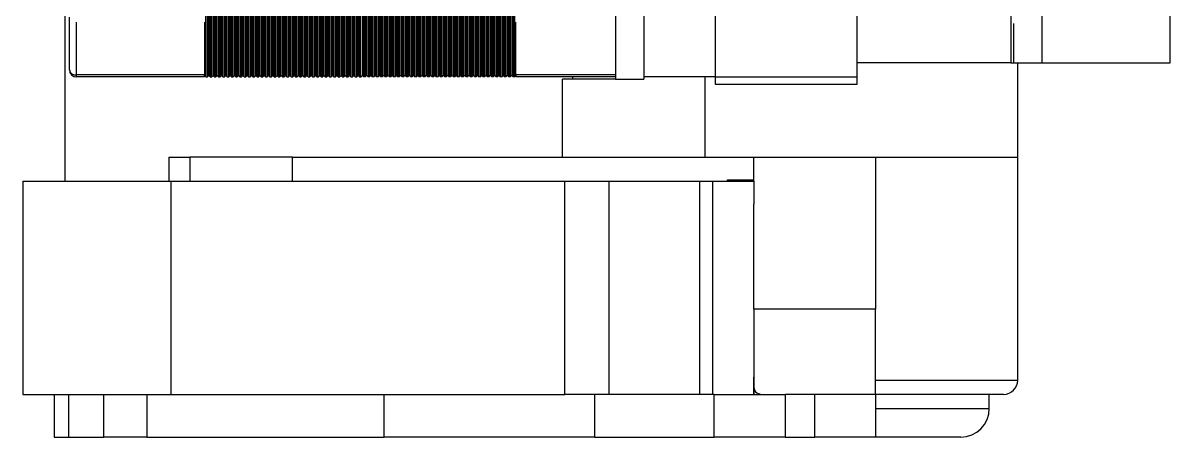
# Model space of a CAD drawing. Header units: millimetres. Extents: x -300 to 1184, y 5 to 1469.
# Drawn here: x 336.4 to 390.2, y 959.7 to 979.1 of the extents above; entities that cross this region are included whole.
import ezdxf

# ---------------------------------------------------------------- set-up
doc = ezdxf.new("R2010")
doc.units = ezdxf.units.MM

msp = doc.modelspace()

# ---------------------------------------------------------------- linework, layer by layer
at = {"color": 7, "linetype": 'Continuous', "lineweight": 25}
for p, q in [((338.398, 1005.379), (338.398, 971.714)), ((364.209, 1005.379), (364.209, 976.512)), ((365.542, 1005.379), (365.542, 976.512)), ((382.742, 1003.945), (382.742, 977.279)), ((375.542, 978.169), (375.542, 982.167)), ((368.875, 981.473), (368.875, 978.796)), ((345.009, 976.612), (345.009, 981.326)), ((345.075, 976.612), (345.075, 981.326)), ((345.142, 976.679), (345.142, 981.354)), ((345.209, 976.612), (345.209, 981.326)), ((345.275, 976.612), (345.275, 981.326)), ((345.342, 976.679), (345.342, 981.354)), ((345.409, 976.612), (345.409, 981.326)), ((345.475, 976.612), (345.475, 981.326)), ((345.542, 976.679), (345.542, 981.354)), ((345.609, 976.612), (345.609, 981.326)), ((345.675, 976.612), (345.675, 981.326)), ((345.742, 976.679), (345.742, 981.354)), ((345.809, 976.612), (345.809, 981.326)), ((345.875, 976.612), (345.875, 981.326)), ((345.942, 976.679), (345.942, 981.354)), ((346.009, 976.612), (346.009, 981.326)), ((346.075, 976.612), (346.075, 981.326)), ((346.142, 976.679), (346.142, 981.354)), ((346.209, 976.612), (346.209, 981.326)), ((346.275, 976.612), (346.275, 981.326)), ((346.342, 976.679), (346.342, 981.354)), ((346.409, 976.612), (346.409, 981.326)), ((346.475, 976.612), (346.475, 981.326)), ((346.542, 976.679), (346.542, 981.354)), ((346.609, 976.612), (346.609, 981.326)), ((346.675, 976.612), (346.675, 981.326)), ((346.742, 976.679), (346.742, 981.354)), ((346.809, 976.612), (346.809, 981.326)), ((346.875, 976.612), (346.875, 981.326)), ((346.942, 976.679), (346.942, 981.354)), ((347.009, 976.612), (347.009, 981.326)), ((347.075, 976.612), (347.075, 981.326)), ((347.142, 976.679), (347.142, 981.354)), ((347.209, 976.612), (347.209, 981.326)), ((347.275, 976.612), (347.275, 981.326)), ((347.342, 976.679), (347.342, 981.354)), ((347.409, 976.612), (347.409, 981.326)), ((347.475, 976.612), (347.475, 981.326)), ((347.542, 976.679), (347.542, 981.354)), ((347.609, 976.612), (347.609, 981.326)), ((347.675, 976.612), (347.675, 981.326)), ((347.742, 976.679), (347.742, 981.354)), ((347.809, 976.612), (347.809, 981.326)), ((347.875, 976.612), (347.875, 981.326)), ((347.942, 976.679), (347.942, 981.354)), ((348.009, 976.612), (348.009, 981.326)), ((348.075, 976.612), (348.075, 981.326)), ((348.142, 976.679), (348.142, 981.354)), ((348.209, 976.612), (348.209, 981.326)), ((348.275, 976.612), (348.275, 981.326)), ((348.342, 976.679), (348.342, 981.354)), ((348.409, 976.612), (348.409, 981.326)), ((348.475, 976.612), (348.475, 981.326)), ((348.542, 976.679), (348.542, 981.354)), ((348.609, 976.612), (348.609, 981.326)), ((348.675, 976.612), (348.675, 981.326)), ((348.742, 976.679), (348.742, 981.354)), ((348.809, 976.612), (348.809, 981.326)), ((348.875, 976.612), (348.875, 981.326)), ((348.942, 976.679), (348.942, 981.354)), ((349.009, 976.612), (349.009, 981.326)), ((349.075, 976.612), (349.075, 981.326)), ((349.142, 976.679), (349.142, 981.354)), ((349.209, 976.612), (349.209, 981.326)), ((349.275, 976.612), (349.275, 981.326)), ((349.342, 976.679), (349.342, 981.354)), ((349.409, 976.612), (349.409, 981.326)), ((349.475, 976.612), (349.475, 981.326)), ((349.542, 976.679), (349.542, 981.354)), ((349.609, 976.612), (349.609, 981.326)), ((349.675, 976.612), (349.675, 981.326)), ((349.742, 976.679), (349.742, 981.354)), ((349.809, 976.612), (349.809, 981.326)), ((349.875, 976.612), (349.875, 981.326)), ((349.942, 976.679), (349.942, 981.354)), ((350.009, 976.612), (350.009, 981.326)), ((350.075, 976.612), (350.075, 981.326)), ((350.142, 976.679), (350.142, 981.354)), ((350.209, 976.612), (350.209, 981.326)), ((350.275, 976.612), (350.275, 981.326)), ((350.342, 976.679), (350.342, 981.354)), ((350.409, 976.612), (350.409, 981.326)), ((350.475, 976.612), (350.475, 981.326)), ((350.542, 976.679), (350.542, 981.354)), ((350.609, 976.612), (350.609, 981.326)), ((350.675, 976.612), (350.675, 981.326)), ((350.742, 976.679), (350.742, 981.354)), ((350.809, 976.612), (350.809, 981.326)), ((350.875, 976.612), (350.875, 981.326)), ((350.942, 976.679), (350.942, 981.354)), ((351.009, 976.612), (351.009, 981.326)), ((351.075, 976.612), (351.075, 981.326)), ((351.142, 976.679), (351.142, 981.354)), ((351.209, 976.612), (351.209, 981.326)), ((351.275, 976.612), (351.275, 981.326)), ((351.342, 976.679), (351.342, 981.354)), ((351.409, 976.612), (351.409, 981.326)), ((351.475, 976.612), (351.475, 981.326)), ((351.542, 976.679), (351.542, 981.354)), ((351.609, 976.612), (351.609, 981.326)), ((351.675, 976.612), (351.675, 981.326)), ((351.742, 976.679), (351.742, 981.354)), ((351.809, 976.612), (351.809, 981.326)), ((351.875, 976.612), (351.875, 981.326)), ((351.942, 976.679), (351.942, 981.354)), ((352.009, 976.612), (352.009, 981.326)), ((352.075, 976.612), (352.075, 981.326)), ((352.142, 976.679), (352.142, 981.354)), ((352.209, 976.612), (352.209, 981.326)), ((352.275, 976.612), (352.275, 981.326)), ((352.342, 981.354), (352.342, 976.679)), ((352.409, 981.326), (352.409, 976.612)), ((352.475, 981.326), (352.475, 976.612)), ((352.542, 981.354), (352.542, 976.679)), ((352.609, 981.326), (352.609, 976.612)), ((352.675, 981.326), (352.675, 976.612)), ((352.742, 981.354), (352.742, 976.679)), ((352.809, 981.326), (352.809, 976.612)), ((352.875, 981.326), (352.875, 976.612)), ((352.942, 981.354), (352.942, 976.679)), ((353.009, 981.326), (353.009, 976.612)), ((353.075, 981.326), (353.075, 976.612)), ((353.142, 981.354), (353.142, 976.679)), ((353.209, 981.326), (353.209, 976.612)), ((353.275, 981.326), (353.275, 976.612)), ((353.342, 981.354), (353.342, 976.679)), ((353.409, 981.326), (353.409, 976.612)), ((353.475, 981.326), (353.475, 976.612)), ((353.542, 981.354), (353.542, 976.679)), ((353.609, 981.326), (353.609, 976.612)), ((353.675, 981.326), (353.675, 976.612)), ((353.742, 981.354), (353.742, 976.679)), ((353.809, 981.326), (353.809, 976.612)), ((353.875, 981.326), (353.875, 976.612)), ((353.942, 981.354), (353.942, 976.679)), ((354.009, 981.326), (354.009, 976.612)), ((354.075, 981.326), (354.075, 976.612)), ((354.142, 981.354), (354.142, 976.679)), ((354.209, 981.326), (354.209, 976.612)), ((354.275, 981.326), (354.275, 976.612)), ((354.342, 981.354), (354.342, 976.679)), ((354.409, 981.326), (354.409, 976.612)), ((354.475, 981.326), (354.475, 976.612)), ((354.542, 981.354), (354.542, 976.679)), ((354.609, 981.326), (354.609, 976.612)), ((354.675, 981.326), (354.675, 976.612)), ((354.742, 981.354), (354.742, 976.679)), ((354.809, 981.326), (354.809, 976.612)), ((354.875, 981.326), (354.875, 976.612)), ((354.942, 981.354), (354.942, 976.679)), ((355.009, 981.326), (355.009, 976.612)), ((355.075, 981.326), (355.075, 976.612)), ((355.142, 981.354), (355.142, 976.679)), ((355.209, 981.326), (355.209, 976.612)), ((355.275, 981.326), (355.275, 976.612)), ((355.342, 981.354), (355.342, 976.679)), ((355.409, 981.326), (355.409, 976.612)), ((355.475, 981.326), (355.475, 976.612)), ((355.542, 981.354), (355.542, 976.679)), ((355.609, 981.326), (355.609, 976.612)), ((355.675, 981.326), (355.675, 976.612)), ((355.742, 981.354), (355.742, 976.679)), ((355.809, 981.326), (355.809, 976.612)), ((355.875, 981.326), (355.875, 976.612)), ((355.942, 981.354), (355.942, 976.679)), ((356.009, 981.326), (356.009, 976.612)), ((356.075, 981.326), (356.075, 976.612)), ((356.142, 981.354), (356.142, 976.679)), ((356.209, 981.326), (356.209, 976.612)), ((356.275, 981.326), (356.275, 976.612)), ((356.342, 981.354), (356.342, 976.679)), ((356.409, 981.326), (356.409, 976.612)), ((356.475, 981.326), (356.475, 976.612)), ((356.542, 981.354), (356.542, 976.679)), ((356.609, 981.326), (356.609, 976.612)), ((356.675, 981.326), (356.675, 976.612)), ((356.742, 981.354), (356.742, 976.679)), ((356.809, 981.326), (356.809, 976.612)), ((356.875, 981.326), (356.875, 976.612)), ((356.942, 981.354), (356.942, 976.679)), ((357.009, 981.326), (357.009, 976.612)), ((357.075, 981.326), (357.075, 976.612)), ((357.142, 981.354), (357.142, 976.679)), ((357.209, 981.326), (357.209, 976.612)), ((357.275, 981.326), (357.275, 976.612)), ((357.342, 981.354), (357.342, 976.679)), ((357.409, 981.326), (357.409, 976.612)), ((357.475, 981.326), (357.475, 976.612)), ((357.542, 981.354), (357.542, 976.679)), ((357.609, 981.326), (357.609, 976.612)), ((357.675, 981.326), (357.675, 976.612)), ((357.742, 981.354), (357.742, 976.679)), ((357.809, 981.326), (357.809, 976.612)), ((357.875, 981.326), (357.875, 976.612)), ((357.942, 981.354), (357.942, 976.679)), ((358.009, 981.326), (358.009, 976.612)), ((358.075, 981.326), (358.075, 976.612)), ((358.142, 981.354), (358.142, 976.679)), ((358.209, 981.326), (358.209, 976.612)), ((358.275, 981.326), (358.275, 976.612)), ((358.342, 981.354), (358.342, 976.679)), ((358.409, 981.326), (358.409, 976.612)), ((358.475, 981.326), (358.475, 976.612)), ((358.542, 981.354), (358.542, 976.679)), ((358.609, 981.326), (358.609, 976.612)), ((358.675, 981.326), (358.675, 976.612)), ((358.742, 981.354), (358.742, 976.679)), ((358.809, 981.326), (358.809, 976.612)), ((358.875, 981.326), (358.875, 976.612)), ((358.942, 981.354), (358.942, 976.679)), ((359.009, 981.326), (359.009, 976.612)), ((359.075, 981.326), (359.075, 976.612)), ((359.142, 981.354), (359.142, 976.679)), ((359.209, 981.326), (359.209, 976.612)), ((359.275, 981.326), (359.275, 976.612)), ((359.342, 981.354), (359.342, 976.679)), ((359.409, 981.326), (359.409, 976.612)), ((359.475, 981.326), (359.475, 976.612)), ((390.204, 977.279), (390.204, 981.127)), ((384.204, 977.279), (384.204, 979.945)), ((338.609, 976.945), (338.609, 979.417)), ((338.942, 976.71), (338.942, 979.181)), ((344.942, 979.181), (344.942, 976.71)), ((359.542, 976.71), (359.542, 979.181)), ((368.875, 978.796), (368.875, 976.612)), ((382.875, 977.279), (382.875, 979.111)), ((375.542, 977.279), (375.542, 978.17)), ((375.542, 976.612), (375.542, 977.296)), ((382.742, 977.279), (375.542, 977.279)), ((382.742, 977.279), (382.875, 977.279)), ((382.875, 977.279), (384.204, 977.279)), ((383.063, 972.85), (383.063, 977.279)), ((384.204, 977.279), (390.204, 977.279)), ((344.942, 976.71), (338.942, 976.71)), ((338.942, 976.637), (338.942, 976.71)), ((338.942, 976.612), (338.942, 976.637)), ((344.942, 976.612), (338.942, 976.612)), ((344.942, 976.612), (344.942, 976.71)), ((344.942, 976.679), (345.009, 976.612)), ((345.009, 976.612), (345.075, 976.612)), ((345.075, 976.612), (345.142, 976.679)), ((345.142, 976.679), (345.209, 976.612)), ((345.209, 976.612), (345.275, 976.612)), ((345.275, 976.612), (345.342, 976.679)), ((345.342, 976.679), (345.409, 976.612)), ((345.409, 976.612), (345.475, 976.612)), ((345.475, 976.612), (345.542, 976.679)), ((345.542, 976.679), (345.609, 976.612)), ((345.609, 976.612), (345.675, 976.612)), ((345.675, 976.612), (345.742, 976.679)), ((345.742, 976.679), (345.809, 976.612)), ((345.809, 976.612), (345.875, 976.612)), ((345.875, 976.612), (345.942, 976.679)), ((345.942, 976.679), (346.009, 976.612)), ((346.009, 976.612), (346.075, 976.612)), ((346.075, 976.612), (346.142, 976.679)), ((346.142, 976.679), (346.209, 976.612)), ((346.209, 976.612), (346.275, 976.612)), ((346.275, 976.612), (346.342, 976.679)), ((346.342, 976.679), (346.409, 976.612)), ((346.409, 976.612), (346.475, 976.612)), ((346.475, 976.612), (346.542, 976.679)), ((346.542, 976.679), (346.609, 976.612)), ((346.609, 976.612), (346.675, 976.612)), ((346.675, 976.612), (346.742, 976.679)), ((346.742, 976.679), (346.809, 976.612)), ((346.809, 976.612), (346.875, 976.612)), ((346.875, 976.612), (346.942, 976.679)), ((346.942, 976.679), (347.009, 976.612)), ((347.009, 976.612), (347.075, 976.612)), ((347.075, 976.612), (347.142, 976.679)), ((347.142, 976.679), (347.209, 976.612)), ((347.209, 976.612), (347.275, 976.612)), ((347.275, 976.612), (347.342, 976.679)), ((347.342, 976.679), (347.409, 976.612)), ((347.409, 976.612), (347.475, 976.612)), ((347.475, 976.612), (347.542, 976.679)), ((347.542, 976.679), (347.609, 976.612)), ((347.609, 976.612), (347.675, 976.612)), ((347.675, 976.612), (347.742, 976.679)), ((347.742, 976.679), (347.809, 976.612)), ((347.809, 976.612), (347.875, 976.612)), ((347.875, 976.612), (347.942, 976.679)), ((347.942, 976.679), (348.009, 976.612)), ((348.009, 976.612), (348.075, 976.612)), ((348.075, 976.612), (348.142, 976.679)), ((348.142, 976.679), (348.209, 976.612)), ((348.209, 976.612), (348.275, 976.612)), ((348.275, 976.612), (348.342, 976.679)), ((348.342, 976.679), (348.409, 976.612)), ((348.409, 976.612), (348.475, 976.612)), ((348.475, 976.612), (348.542, 976.679)), ((348.542, 976.679), (348.609, 976.612)), ((348.609, 976.612), (348.675, 976.612)), ((348.675, 976.612), (348.742, 976.679)), ((348.742, 976.679), (348.809, 976.612)), ((348.809, 976.612), (348.875, 976.612)), ((348.875, 976.612), (348.942, 976.679)), ((348.942, 976.679), (349.009, 976.612)), ((349.009, 976.612), (349.075, 976.612)), ((349.075, 976.612), (349.142, 976.679)), ((349.142, 976.679), (349.209, 976.612)), ((349.209, 976.612), (349.275, 976.612)), ((349.275, 976.612), (349.342, 976.679)), ((349.342, 976.679), (349.409, 976.612)), ((349.409, 976.612), (349.475, 976.612)), ((349.475, 976.612), (349.542, 976.679)), ((349.542, 976.679), (349.609, 976.612)), ((349.609, 976.612), (349.675, 976.612)), ((349.675, 976.612), (349.742, 976.679)), ((349.742, 976.679), (349.809, 976.612)), ((349.809, 976.612), (349.875, 976.612)), ((349.875, 976.612), (349.942, 976.679)), ((349.942, 976.679), (350.009, 976.612)), ((350.009, 976.612), (350.075, 976.612)), ((350.075, 976.612), (350.142, 976.679)), ((350.142, 976.679), (350.209, 976.612)), ((350.209, 976.612), (350.275, 976.612)), ((350.275, 976.612), (350.342, 976.679)), ((350.342, 976.679), (350.409, 976.612)), ((350.409, 976.612), (350.475, 976.612)), ((350.475, 976.612), (350.542, 976.679)), ((350.542, 976.679), (350.609, 976.612)), ((350.609, 976.612), (350.675, 976.612)), ((350.675, 976.612), (350.742, 976.679)), ((350.742, 976.679), (350.809, 976.612)), ((350.809, 976.612), (350.875, 976.612)), ((350.875, 976.612), (350.942, 976.679)), ((350.942, 976.679), (351.009, 976.612)), ((351.009, 976.612), (351.075, 976.612)), ((351.075, 976.612), (351.142, 976.679)), ((351.142, 976.679), (351.209, 976.612)), ((351.209, 976.612), (351.275, 976.612)), ((351.275, 976.612), (351.342, 976.679)), ((351.342, 976.679), (351.409, 976.612)), ((351.409, 976.612), (351.475, 976.612)), ((351.475, 976.612), (351.542, 976.679)), ((351.542, 976.679), (351.609, 976.612)), ((351.609, 976.612), (351.675, 976.612)), ((351.675, 976.612), (351.742, 976.679)), ((351.742, 976.679), (351.809, 976.612)), ((351.809, 976.612), (351.875, 976.612)), ((351.875, 976.612), (351.942, 976.679)), ((351.942, 976.679), (352.009, 976.612)), ((352.009, 976.612), (352.075, 976.612)), ((352.075, 976.612), (352.142, 976.679)), ((352.142, 976.679), (352.209, 976.612)), ((352.209, 976.612), (352.275, 976.612)), ((352.275, 976.612), (352.342, 976.679)), ((352.409, 976.612), (352.342, 976.679)), ((352.475, 976.612), (352.409, 976.612)), ((352.542, 976.679), (352.475, 976.612)), ((352.609, 976.612), (352.542, 976.679)), ((352.675, 976.612), (352.609, 976.612)), ((352.742, 976.679), (352.675, 976.612)), ((352.809, 976.612), (352.742, 976.679)), ((352.875, 976.612), (352.809, 976.612)), ((352.942, 976.679), (352.875, 976.612)), ((353.009, 976.612), (352.942, 976.679)), ((353.075, 976.612), (353.009, 976.612)), ((353.142, 976.679), (353.075, 976.612)), ((353.209, 976.612), (353.142, 976.679)), ((353.275, 976.612), (353.209, 976.612)), ((353.342, 976.679), (353.275, 976.612)), ((353.409, 976.612), (353.342, 976.679)), ((353.475, 976.612), (353.409, 976.612)), ((353.542, 976.679), (353.475, 976.612)), ((353.609, 976.612), (353.542, 976.679)), ((353.675, 976.612), (353.609, 976.612)), ((353.742, 976.679), (353.675, 976.612)), ((353.809, 976.612), (353.742, 976.679)), ((353.875, 976.612), (353.809, 976.612)), ((353.942, 976.679), (353.875, 976.612)), ((354.009, 976.612), (353.942, 976.679)), ((354.075, 976.612), (354.009, 976.612)), ((354.142, 976.679), (354.075, 976.612)), ((354.209, 976.612), (354.142, 976.679)), ((354.275, 976.612), (354.209, 976.612)), ((354.342, 976.679), (354.275, 976.612)), ((354.409, 976.612), (354.342, 976.679)), ((354.475, 976.612), (354.409, 976.612)), ((354.542, 976.679), (354.475, 976.612)), ((354.609, 976.612), (354.542, 976.679)), ((354.675, 976.612), (354.609, 976.612)), ((354.742, 976.679), (354.675, 976.612)), ((354.809, 976.612), (354.742, 976.679)), ((354.875, 976.612), (354.809, 976.612)), ((354.942, 976.679), (354.875, 976.612)), ((355.009, 976.612), (354.942, 976.679)), ((355.075, 976.612), (355.009, 976.612)), ((355.142, 976.679), (355.075, 976.612)), ((355.209, 976.612), (355.142, 976.679)), ((355.275, 976.612), (355.209, 976.612)), ((355.342, 976.679), (355.275, 976.612)), ((355.409, 976.612), (355.342, 976.679)), ((355.475, 976.612), (355.409, 976.612)), ((355.542, 976.679), (355.475, 976.612)), ((355.609, 976.612), (355.542, 976.679)), ((355.675, 976.612), (355.609, 976.612)), ((355.742, 976.679), (355.675, 976.612)), ((355.809, 976.612), (355.742, 976.679)), ((355.875, 976.612), (355.809, 976.612)), ((355.942, 976.679), (355.875, 976.612)), ((356.009, 976.612), (355.942, 976.679)), ((356.075, 976.612), (356.009, 976.612)), ((356.142, 976.679), (356.075, 976.612)), ((356.209, 976.612), (356.142, 976.679)), ((356.275, 976.612), (356.209, 976.612)), ((356.342, 976.679), (356.275, 976.612)), ((356.409, 976.612), (356.342, 976.679)), ((356.475, 976.612), (356.409, 976.612)), ((356.542, 976.679), (356.475, 976.612)), ((356.609, 976.612), (356.542, 976.679)), ((356.675, 976.612), (356.609, 976.612)), ((356.742, 976.679), (356.675, 976.612)), ((356.809, 976.612), (356.742, 976.679)), ((356.875, 976.612), (356.809, 976.612)), ((356.942, 976.679), (356.875, 976.612)), ((357.009, 976.612), (356.942, 976.679)), ((357.075, 976.612), (357.009, 976.612)), ((357.142, 976.679), (357.075, 976.612)), ((357.209, 976.612), (357.142, 976.679)), ((357.275, 976.612), (357.209, 976.612)), ((357.342, 976.679), (357.275, 976.612)), ((357.409, 976.612), (357.342, 976.679)), ((357.475, 976.612), (357.409, 976.612)), ((357.542, 976.679), (357.475, 976.612)), ((357.609, 976.612), (357.542, 976.679)), ((357.675, 976.612), (357.609, 976.612)), ((357.742, 976.679), (357.675, 976.612)), ((357.809, 976.612), (357.742, 976.679)), ((357.875, 976.612), (357.809, 976.612)), ((357.942, 976.679), (357.875, 976.612)), ((358.009, 976.612), (357.942, 976.679)), ((358.075, 976.612), (358.009, 976.612)), ((358.142, 976.679), (358.075, 976.612)), ((358.209, 976.612), (358.142, 976.679)), ((358.275, 976.612), (358.209, 976.612)), ((358.342, 976.679), (358.275, 976.612)), ((358.409, 976.612), (358.342, 976.679)), ((358.475, 976.612), (358.409, 976.612)), ((358.542, 976.679), (358.475, 976.612)), ((358.609, 976.612), (358.542, 976.679)), ((358.675, 976.612), (358.609, 976.612)), ((358.742, 976.679), (358.675, 976.612)), ((358.809, 976.612), (358.742, 976.679)), ((358.875, 976.612), (358.809, 976.612)), ((358.942, 976.679), (358.875, 976.612)), ((359.009, 976.612), (358.942, 976.679)), ((359.075, 976.612), (359.009, 976.612)), ((359.142, 976.679), (359.075, 976.612)), ((359.209, 976.612), (359.142, 976.679)), ((359.275, 976.612), (359.209, 976.612)), ((359.342, 976.679), (359.275, 976.612)), ((359.409, 976.612), (359.342, 976.679)), ((359.475, 976.612), (359.409, 976.612)), ((359.542, 976.679), (359.475, 976.612)), ((364.209, 976.71), (359.542, 976.71)), ((359.542, 976.71), (359.542, 976.612)), ((364.209, 976.612), (359.542, 976.612)), ((368.875, 976.612), (365.542, 976.612)), ((368.397, 976.612), (368.397, 972.849)), ((368.875, 976.612), (375.542, 976.612)), ((368.875, 976.612), (368.875, 976.279)), ((375.542, 976.279), (375.542, 976.612)), ((361.731, 972.849), (361.731, 976.512)), ((362.209, 976.512), (361.731, 976.512)), ((364.209, 976.512), (362.209, 976.512)), ((364.209, 976.512), (365.542, 976.512)), ((368.875, 976.279), (375.542, 976.279)), ((343.264, 972.847), (343.264, 971.714)), ((344.258, 972.847), (344.258, 971.714)), ((349.067, 972.848), (370.696, 972.849)), ((349.067, 971.714), (349.067, 972.848)), ((370.696, 972.849), (376.397, 972.849)), ((370.697, 971.716), (370.696, 972.849)), ((376.397, 972.849), (376.397, 965.716)), ((383.064, 962.383), (383.063, 972.85)), ((336.431, 971.714), (336.432, 961.714)), ((343.385, 961.714), (343.384, 971.714)), ((361.831, 961.715), (361.83, 971.715)), ((363.903, 971.715), (363.903, 961.715)), ((368.163, 961.716), (368.163, 971.716)), ((368.773, 961.716), (368.773, 971.716)), ((368.773, 971.716), (370.697, 971.716)), ((369.464, 971.716), (369.464, 971.782)), ((369.464, 971.782), (370.696, 971.782)), ((370.697, 971.716), (370.697, 970.649)), ((370.697, 965.716), (370.697, 970.649)), ((370.697, 970.649), (370.697, 970.649)), ((370.697, 965.716), (370.697, 962.049)), ((376.398, 961.716), (376.397, 965.716)), ((370.697, 961.716), (370.697, 962.521)), ((370.697, 962.393), (370.697, 961.716)), ((337.897, 961.714), (337.897, 959.714)), ((338.576, 959.714), (338.576, 961.714)), ((340.224, 959.714), (340.224, 961.714)), ((342.244, 961.714), (342.244, 959.714)), ((353.364, 959.715), (353.364, 961.715)), ((363.23, 961.715), (363.231, 959.715)), ((368.83, 959.716), (368.83, 961.716)), ((372.163, 961.716), (372.163, 959.716)), ((372.934, 961.716), (372.163, 961.716)), ((373.547, 959.716), (373.547, 961.716)), ((376.398, 961.716), (376.398, 959.716)), ((381.731, 961.05), (381.731, 961.716)), ((338.576, 959.714), (340.224, 959.714)), ((342.244, 959.714), (353.364, 959.715)), ((372.163, 959.716), (373.547, 959.716))]:
    msp.add_line(p, q, dxfattribs=at)
at = {"color": 8, "linetype": 'Continuous', "lineweight": 25}
msp.add_line((362.209, 976.512), (362.209, 976.612), dxfattribs=at)
at = {"color": 7, "linetype": 'Continuous', "lineweight": 25, "flags": 128}
for points in [[(343.264, 972.847), (343.282, 972.847), (343.335, 972.847), (343.423, 972.847), (343.541, 972.847), (343.689, 972.847), (343.86, 972.847), (344.052, 972.847), (344.258, 972.847)], [(349.067, 972.848), (348.647, 972.848), (348.073, 972.848), (347.389, 972.848), (346.649, 972.848), (345.91, 972.848), (345.232, 972.848), (344.666, 972.848), (344.258, 972.847)], [(376.397, 972.849), (377.697, 972.85), (378.948, 972.85), (380.101, 972.85), (381.111, 972.85), (381.94, 972.85), (382.556, 972.85), (382.935, 972.85), (383.063, 972.85)], [(336.431, 971.714), (336.487, 971.714), (336.783, 971.714), (337.329, 971.714), (338.116, 971.714), (339.132, 971.714), (340.362, 971.714), (341.787, 971.714), (343.384, 971.714)], [(343.384, 971.714), (345.045, 971.714), (346.82, 971.714), (348.683, 971.714), (350.606, 971.715), (352.562, 971.715), (354.522, 971.715), (356.457, 971.715), (358.338, 971.715), (360.138, 971.715), (361.83, 971.715)], [(361.83, 971.715), (362.14, 971.715), (362.48, 971.715), (362.825, 971.715), (363.154, 971.715), (363.443, 971.715), (363.674, 971.715), (363.831, 971.715), (363.903, 971.715)], [(363.903, 971.715), (364.087, 971.715), (364.503, 971.715), (365.1, 971.716), (365.809, 971.716), (366.543, 971.716), (367.217, 971.716), (367.749, 971.716), (368.076, 971.716), (368.163, 971.716)], [(368.163, 971.716), (368.36, 971.716), (368.614, 971.716), (368.749, 971.716), (368.773, 971.716)], [(376.397, 965.716), (376.258, 965.716), (375.853, 965.716), (375.222, 965.716), (374.428, 965.716), (373.547, 965.716), (372.666, 965.716), (371.872, 965.716), (371.241, 965.716), (370.836, 965.716), (370.697, 965.716)], [(376.397, 962.383), (377.698, 962.383), (378.949, 962.383), (380.101, 962.383), (381.111, 962.383), (381.941, 962.383), (382.557, 962.383), (382.936, 962.383), (383.064, 962.383)], [(336.432, 961.714), (336.488, 961.714), (336.784, 961.714), (337.33, 961.714), (338.117, 961.714), (339.133, 961.714), (340.362, 961.714), (341.787, 961.714), (343.385, 961.714)], [(343.385, 961.714), (345.045, 961.714), (346.82, 961.714), (348.683, 961.714), (350.607, 961.715), (352.563, 961.715), (354.523, 961.715), (356.458, 961.715), (358.339, 961.715), (360.139, 961.715), (361.831, 961.715)], [(363.23, 961.715), (363.154, 961.715), (362.826, 961.715), (362.48, 961.715), (362.141, 961.715), (361.831, 961.715)], [(368.83, 961.716), (368.693, 961.716), (368.295, 961.716), (367.676, 961.716), (366.895, 961.716), (366.03, 961.716), (365.165, 961.715), (364.385, 961.715), (363.765, 961.715), (363.367, 961.715), (363.23, 961.715)], [(368.83, 961.716), (368.894, 961.716), (369.084, 961.716), (369.392, 961.716), (369.806, 961.716), (370.311, 961.716), (370.888, 961.716), (371.513, 961.716), (372.163, 961.716)], [(376.398, 961.716), (376.275, 961.716), (375.916, 961.716), (375.354, 961.716), (374.635, 961.716), (373.823, 961.716), (372.987, 961.716), (372.934, 961.716)], [(382.397, 961.717), (382.282, 961.717), (381.941, 961.717), (381.386, 961.716), (380.64, 961.716), (379.731, 961.716), (378.694, 961.716), (377.568, 961.716), (376.398, 961.716)], [(376.398, 961.05), (377.438, 961.05), (378.439, 961.05), (379.361, 961.05), (380.169, 961.05), (380.832, 961.05), (381.325, 961.05), (381.628, 961.05), (381.731, 961.05)], [(337.897, 959.714), (337.925, 959.714), (338.148, 959.714), (338.576, 959.714)], [(342.244, 959.714), (341.958, 959.714), (341.675, 959.714), (341.399, 959.714), (341.133, 959.714), (340.879, 959.714), (340.642, 959.714), (340.422, 959.714), (340.224, 959.714)], [(363.231, 959.715), (362.646, 959.715), (361.751, 959.715), (360.666, 959.715), (359.415, 959.715), (358.027, 959.715), (356.532, 959.715), (354.966, 959.715), (353.364, 959.715)], [(363.231, 959.715), (363.368, 959.715), (363.765, 959.715), (364.385, 959.715), (365.165, 959.715), (366.03, 959.716), (366.895, 959.716), (367.676, 959.716), (368.295, 959.716), (368.693, 959.716), (368.83, 959.716)], [(372.163, 959.716), (371.513, 959.716), (370.888, 959.716), (370.311, 959.716), (369.806, 959.716), (369.392, 959.716), (369.084, 959.716), (368.894, 959.716), (368.83, 959.716)], [(376.398, 959.716), (376.343, 959.716), (376.181, 959.716), (375.917, 959.716), (375.563, 959.716), (375.131, 959.716), (374.638, 959.716), (374.103, 959.716), (373.547, 959.716)], [(380.398, 959.716), (380.321, 959.716), (380.093, 959.716), (379.723, 959.716), (379.226, 959.716), (378.62, 959.716), (377.928, 959.716), (377.178, 959.716), (376.398, 959.716)]]:
    msp.add_lwpolyline(points, dxfattribs=at)
at = {"color": 7, "linetype": 'Continuous', "lineweight": 25}
for centre, radius, start, end in [((338.9, 977.004), 0.298, 191.4177, 278.0586), ((338.942, 976.945), 0.333, 180, 270), ((382.397, 962.383), 0.667, 270.0036, 0.0036), ((380.398, 961.05), 1.333, 270.0036, 0.0036)]:
    msp.add_arc(centre, radius, start, end, dxfattribs=at)
msp.add_open_spline([(370.697, 962.049), (370.71, 961.967), (370.736, 961.805), (370.932, 961.745), (371.03, 961.716)], degree=3, knots=[0, 0, 0, 0, 0.501037, 1, 1, 1, 1], dxfattribs=at)

doc.saveas('drawing.dxf')
